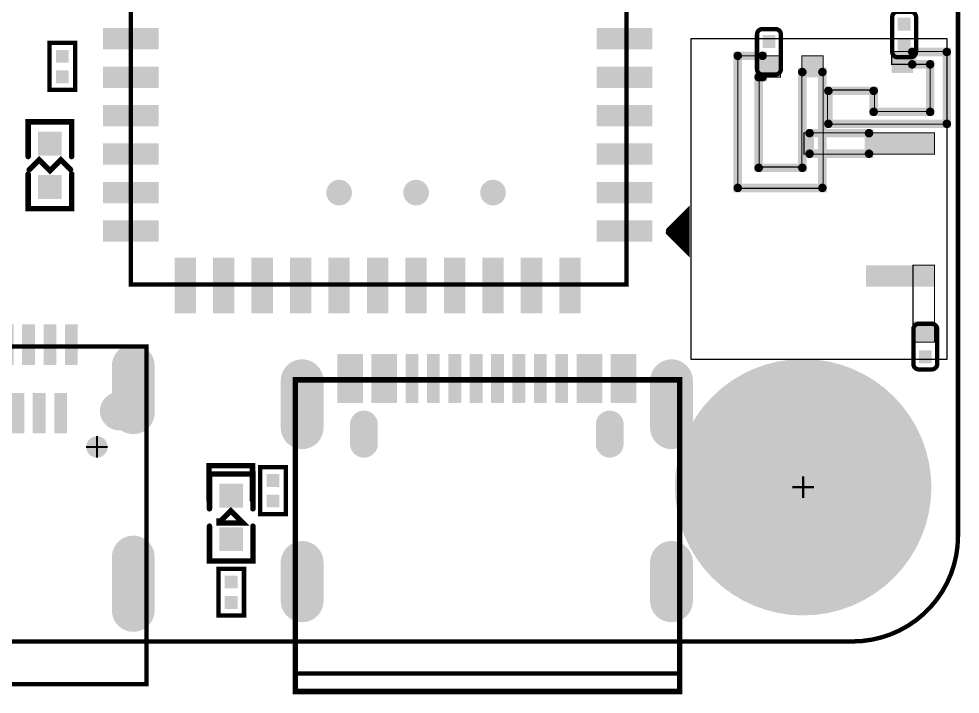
# Model space of a CAD drawing. Extents: x -0.1 to 65.1, y -1.2 to 30.1.
# Drawn here: x 43.03 to 65.05, y -1.23 to 14.57 of the extents above; entities that cross this region are included whole.
import ezdxf

# ---------------------------------------------------------------- set-up
doc = ezdxf.new("R2010")
doc.units = 0
doc.header["$MEASUREMENT"] = 0
doc.linetypes.add('KEEPOUT_00001000$0', pattern=[2, 1, 1])
doc.linetypes.add('TRMIDX_5', pattern=[2, 1, 1])
doc.layers.get('0').update_dxf_attribs({"linetype": 'CONTINUOUS'})
for name, color, linetype in [('BOARD_OUTLINE_00', 183, 'CONTINUOUS'), ('DRIL_NPLTE_THRU_01', 3, 'CONTINUOUS'), ('DRIL_NPLTE_THRU_02', 171, 'CONTINUOUS'), ('DRIL_NPLTE_THRU_03', 34, 'CONTINUOUS'), ('DRIL_NPLTE_THRU_04', 222, 'CONTINUOUS'), ('DRIL_NPLTE_THRU_05', 171, 'CONTINUOUS'), ('DRIL_NPLTE_THRU_06', 186, 'CONTINUOUS'), ('DRIL_NPLTE_THRU_07', 171, 'CONTINUOUS'), ('DRIL_NPLTE_THRU_08', 2, 'CONTINUOUS'), ('DRIL_PLTE_THRU_01', 3, 'CONTINUOUS'), ('DRIL_PLTE_THRU_02', 171, 'CONTINUOUS'), ('DRIL_PLTE_THRU_03', 34, 'CONTINUOUS'), ('DRIL_PLTE_THRU_04', 222, 'CONTINUOUS'), ('DRIL_PLTE_THRU_05', 171, 'CONTINUOUS'), ('DRIL_PLTE_THRU_06', 186, 'CONTINUOUS'), ('DRIL_PLTE_THRU_07', 171, 'CONTINUOUS'), ('DRIL_PLTE_THRU_08', 2, 'CONTINUOUS'), ('DRIL_SYMBOL', 183, 'CONTINUOUS'), ('KEEPOUT_00', 1, 'CONTINUOUS'), ('PADS_BOT', 56, 'CONTINUOUS'), ('PADS_INNER', 96, 'CONTINUOUS'), ('PADS_TOP', 96, 'CONTINUOUS'), ('PART_TOP_2DLINE_00', 254, 'CONTINUOUS'), ('PART_TOP_2DLINE_01', 254, 'CONTINUOUS'), ('PART_TOP_2DLINE_126', 1, 'CONTINUOUS'), ('PART_TOP_COPPER_01', 254, 'CONTINUOUS')]:
    doc.layers.add(name, color=color, linetype=linetype)

# ---------------------------------------------------------------- blocks, each defined once
blk = doc.blocks.new('BOARD_1')
at = {"layer": 'BOARD_OUTLINE_00', "const_width": 0.102}
blk.add_lwpolyline([(0, 0), (0, 24.854, -0.414214), (2.457, 27.311), (62.522, 27.311, -0.414214), (65.002, 24.832), (65.002, -0.229, -0.414214), (62.536, -2.694), (2.527, -2.694, -0.414214), (-0.013, -0.153), (-0.013, 0)], format="xyb", close=True, dxfattribs=at)
blk = doc.blocks.new('SMOOTH_0$10008')
at = {"const_width": 0.05004}
blk.add_lwpolyline([(-0.02502, 0, 1), (0.02502, 0, 1)], format="xyb", close=True, dxfattribs=at)
blk = doc.blocks.new('PART_BODY_TOP_112')
at = {"layer": 'PART_TOP_2DLINE_00', "const_width": 0.1}
blk.add_lwpolyline([(-0.24, 5.55), (8.87, 5.55), (8.87, -2.35), (-0.24, -2.35)], close=True, dxfattribs=at)
at = {"layer": 'PART_TOP_2DLINE_00'}
for p in [(-0.24, 5.55), (8.87, 5.55), (-0.24, -2.35), (8.87, -2.35)]:
    blk.add_blockref('SMOOTH_0$10008', p, dxfattribs=at)
blk = doc.blocks.new('DRIL_SLOT_0002300074000000')
at = {"const_width": 0.3}
blk.add_lwpolyline([(0.15, -0.65), (0.15, 0.65, 1), (-0.15, 0.65), (-0.15, -0.65, 1)], format="xyb", close=True, dxfattribs=at)
blk = doc.blocks.new('PAD_6')
at = {"const_width": 0.425}
blk.add_lwpolyline([(-0.675, -0.2125), (0.675, -0.2125, 1), (0.675, 0.2125), (-0.675, 0.2125, 1)], format="xyb", close=True, dxfattribs=at)
blk = doc.blocks.new('PAD_7')
at = {"const_width": 0.5}
blk.add_lwpolyline([(-0.6, -0.25), (0.6, -0.25, 1), (0.6, 0.25), (-0.6, 0.25, 1)], format="xyb", close=True, dxfattribs=at)
blk = doc.blocks.new('STK_TOP_60')
at = {"layer": 'DRIL_PLTE_THRU_01'}
blk.add_blockref('DRIL_SLOT_0002300074000000', (0, 0), dxfattribs=at)
at = {"layer": 'DRIL_PLTE_THRU_02'}
blk.add_blockref('DRIL_SLOT_0002300074000000', (0, 0), dxfattribs=at)
at = {"layer": 'DRIL_PLTE_THRU_03'}
blk.add_blockref('DRIL_SLOT_0002300074000000', (0, 0), dxfattribs=at)
at = {"layer": 'DRIL_PLTE_THRU_04'}
blk.add_blockref('DRIL_SLOT_0002300074000000', (0, 0), dxfattribs=at)
at = {"layer": 'DRIL_PLTE_THRU_05'}
blk.add_blockref('DRIL_SLOT_0002300074000000', (0, 0), dxfattribs=at)
at = {"layer": 'DRIL_PLTE_THRU_06'}
blk.add_blockref('DRIL_SLOT_0002300074000000', (0, 0), dxfattribs=at)
at = {"layer": 'DRIL_PLTE_THRU_07'}
blk.add_blockref('DRIL_SLOT_0002300074000000', (0, 0), dxfattribs=at)
at = {"layer": 'DRIL_PLTE_THRU_08'}
blk.add_blockref('DRIL_SLOT_0002300074000000', (0, 0), dxfattribs=at)
at = {"layer": 'PADS_BOT', "rotation": 90}
blk.add_blockref('PAD_7', (0, 0), dxfattribs=at)
at = {"layer": 'PADS_INNER', "rotation": 90}
blk.add_blockref('PAD_6', (0, 0), dxfattribs=at)
at = {"layer": 'PADS_TOP', "rotation": 90}
blk.add_blockref('PAD_6', (0, 0), dxfattribs=at)
blk = doc.blocks.new('PAD_8')
at = {"const_width": 0.5}
blk.add_lwpolyline([(-0.625, -0.25), (0.625, -0.25, 1), (0.625, 0.25), (-0.625, 0.25, 1)], format="xyb", close=True, dxfattribs=at)
blk = doc.blocks.new('STK_TOP_61')
at = {"layer": 'DRIL_PLTE_THRU_01'}
blk.add_blockref('DRIL_SLOT_0002300074000000', (0, 0), dxfattribs=at)
at = {"layer": 'DRIL_PLTE_THRU_02'}
blk.add_blockref('DRIL_SLOT_0002300074000000', (0, 0), dxfattribs=at)
at = {"layer": 'DRIL_PLTE_THRU_03'}
blk.add_blockref('DRIL_SLOT_0002300074000000', (0, 0), dxfattribs=at)
at = {"layer": 'DRIL_PLTE_THRU_04'}
blk.add_blockref('DRIL_SLOT_0002300074000000', (0, 0), dxfattribs=at)
at = {"layer": 'DRIL_PLTE_THRU_05'}
blk.add_blockref('DRIL_SLOT_0002300074000000', (0, 0), dxfattribs=at)
at = {"layer": 'DRIL_PLTE_THRU_06'}
blk.add_blockref('DRIL_SLOT_0002300074000000', (0, 0), dxfattribs=at)
at = {"layer": 'DRIL_PLTE_THRU_07'}
blk.add_blockref('DRIL_SLOT_0002300074000000', (0, 0), dxfattribs=at)
at = {"layer": 'DRIL_PLTE_THRU_08'}
blk.add_blockref('DRIL_SLOT_0002300074000000', (0, 0), dxfattribs=at)
at = {"layer": 'PADS_BOT', "rotation": 90}
blk.add_blockref('PAD_8', (0, 0), dxfattribs=at)
at = {"layer": 'PADS_INNER', "rotation": 90}
blk.add_blockref('PAD_6', (0, 0), dxfattribs=at)
at = {"layer": 'PADS_TOP', "rotation": 90}
blk.add_blockref('PAD_6', (0, 0), dxfattribs=at)
blk = doc.blocks.new('DRIL_SLOT_0002300059000000')
at = {"const_width": 0.3}
blk.add_lwpolyline([(0.15, -0.45), (0.15, 0.45, 1), (-0.15, 0.45), (-0.15, -0.45, 1)], format="xyb", close=True, dxfattribs=at)
blk = doc.blocks.new('PAD_9')
at = {"const_width": 0.425}
blk.add_lwpolyline([(-0.475, -0.2125), (0.475, -0.2125, 1), (0.475, 0.2125), (-0.475, 0.2125, 1)], format="xyb", close=True, dxfattribs=at)
blk = doc.blocks.new('PAD_10')
at = {"const_width": 0.5}
blk.add_lwpolyline([(-0.55, -0.25), (0.55, -0.25, 1), (0.55, 0.25), (-0.55, 0.25, 1)], format="xyb", close=True, dxfattribs=at)
blk = doc.blocks.new('PAD_11')
at = {"const_width": 0.425}
blk.add_lwpolyline([(-0.525, -0.2125), (0.525, -0.2125, 1), (0.525, 0.2125), (-0.525, 0.2125, 1)], format="xyb", close=True, dxfattribs=at)
blk = doc.blocks.new('STK_TOP_62')
at = {"layer": 'DRIL_PLTE_THRU_01'}
blk.add_blockref('DRIL_SLOT_0002300059000000', (0, 0), dxfattribs=at)
at = {"layer": 'DRIL_PLTE_THRU_02'}
blk.add_blockref('DRIL_SLOT_0002300059000000', (0, 0), dxfattribs=at)
at = {"layer": 'DRIL_PLTE_THRU_03'}
blk.add_blockref('DRIL_SLOT_0002300059000000', (0, 0), dxfattribs=at)
at = {"layer": 'DRIL_PLTE_THRU_04'}
blk.add_blockref('DRIL_SLOT_0002300059000000', (0, 0), dxfattribs=at)
at = {"layer": 'DRIL_PLTE_THRU_05'}
blk.add_blockref('DRIL_SLOT_0002300059000000', (0, 0), dxfattribs=at)
at = {"layer": 'DRIL_PLTE_THRU_06'}
blk.add_blockref('DRIL_SLOT_0002300059000000', (0, 0), dxfattribs=at)
at = {"layer": 'DRIL_PLTE_THRU_07'}
blk.add_blockref('DRIL_SLOT_0002300059000000', (0, 0), dxfattribs=at)
at = {"layer": 'DRIL_PLTE_THRU_08'}
blk.add_blockref('DRIL_SLOT_0002300059000000', (0, 0), dxfattribs=at)
at = {"layer": 'PADS_BOT', "rotation": 90}
blk.add_blockref('PAD_10', (0, 0), dxfattribs=at)
at = {"layer": 'PADS_INNER', "rotation": 90}
blk.add_blockref('PAD_9', (0, 0), dxfattribs=at)
at = {"layer": 'PADS_TOP', "rotation": 90}
blk.add_blockref('PAD_11', (0, 0), dxfattribs=at)
blk = doc.blocks.new('DRIL_SYMBOL_0$5')
at = {"layer": 'DRIL_SYMBOL', "const_width": 0.0508}
for points in [[(0, -0.254), (0, 0.254)], [(-0.254, 0), (0.254, 0)]]:
    blk.add_lwpolyline(points, dxfattribs=at)
blk = doc.blocks.new('DRIL_HOLE_0$5')
at = {"const_width": 0.25}
blk.add_lwpolyline([(-0.125, 0, 1), (0.125, 0, 1)], format="xyb", close=True, dxfattribs=at)
blk.add_blockref('DRIL_SYMBOL_0$5', (0, 0))
blk = doc.blocks.new('PAD_12')
at = {"const_width": 0.25}
blk.add_lwpolyline([(0, -0.125, 1), (0, 0.125, 1)], format="xyb", close=True, dxfattribs=at)
blk = doc.blocks.new('STK_TOP_63')
at = {"layer": 'DRIL_PLTE_THRU_01'}
blk.add_blockref('DRIL_HOLE_0$5', (0, 0), dxfattribs=at)
at = {"layer": 'DRIL_PLTE_THRU_02'}
blk.add_blockref('DRIL_HOLE_0$5', (0, 0), dxfattribs=at)
at = {"layer": 'DRIL_PLTE_THRU_03'}
blk.add_blockref('DRIL_HOLE_0$5', (0, 0), dxfattribs=at)
at = {"layer": 'DRIL_PLTE_THRU_04'}
blk.add_blockref('DRIL_HOLE_0$5', (0, 0), dxfattribs=at)
at = {"layer": 'DRIL_PLTE_THRU_05'}
blk.add_blockref('DRIL_HOLE_0$5', (0, 0), dxfattribs=at)
at = {"layer": 'DRIL_PLTE_THRU_06'}
blk.add_blockref('DRIL_HOLE_0$5', (0, 0), dxfattribs=at)
at = {"layer": 'DRIL_PLTE_THRU_07'}
blk.add_blockref('DRIL_HOLE_0$5', (0, 0), dxfattribs=at)
at = {"layer": 'DRIL_PLTE_THRU_08'}
blk.add_blockref('DRIL_HOLE_0$5', (0, 0), dxfattribs=at)
at = {"layer": 'PADS_BOT'}
blk.add_blockref('PAD_12', (0, 0), dxfattribs=at)
at = {"layer": 'PADS_INNER'}
blk.add_blockref('PAD_12', (0, 0), dxfattribs=at)
at = {"layer": 'PADS_TOP'}
blk.add_blockref('PAD_12', (0, 0), dxfattribs=at)
blk = doc.blocks.new('DRIL_HOLE_0')
blk.add_lwpolyline([(0, 0, 1), (0, 0, 1)], format="xyb", close=True)
blk = doc.blocks.new('PAD_0')
blk.add_lwpolyline([(0, 0, 1), (0, 0, 1)], format="xyb", close=True)
blk = doc.blocks.new('PAD_13')
at = {"const_width": 0.3}
blk.add_lwpolyline([(-0.475, 0), (0.475, 0)], dxfattribs=at)
blk = doc.blocks.new('STK_TOP_59')
at = {"layer": 'DRIL_PLTE_THRU_01'}
blk.add_blockref('DRIL_HOLE_0', (0, 0), dxfattribs=at)
at = {"layer": 'DRIL_PLTE_THRU_02'}
blk.add_blockref('DRIL_HOLE_0', (0, 0), dxfattribs=at)
at = {"layer": 'DRIL_PLTE_THRU_03'}
blk.add_blockref('DRIL_HOLE_0', (0, 0), dxfattribs=at)
at = {"layer": 'DRIL_PLTE_THRU_04'}
blk.add_blockref('DRIL_HOLE_0', (0, 0), dxfattribs=at)
at = {"layer": 'DRIL_PLTE_THRU_05'}
blk.add_blockref('DRIL_HOLE_0', (0, 0), dxfattribs=at)
at = {"layer": 'DRIL_PLTE_THRU_06'}
blk.add_blockref('DRIL_HOLE_0', (0, 0), dxfattribs=at)
at = {"layer": 'DRIL_PLTE_THRU_07'}
blk.add_blockref('DRIL_HOLE_0', (0, 0), dxfattribs=at)
at = {"layer": 'DRIL_PLTE_THRU_08'}
blk.add_blockref('DRIL_HOLE_0', (0, 0), dxfattribs=at)
at = {"layer": 'PADS_BOT'}
blk.add_blockref('PAD_0', (0, 0), dxfattribs=at)
at = {"layer": 'PADS_INNER'}
blk.add_blockref('PAD_0', (0, 0), dxfattribs=at)
at = {"layer": 'PADS_TOP', "rotation": 90}
blk.add_blockref('PAD_13', (0, 0), dxfattribs=at)
blk = doc.blocks.new('DRIL_SLOT_0002300039000000')
at = {"const_width": 0.3}
blk.add_lwpolyline([(-0.2, -0.15), (0.2, -0.15, 1), (0.2, 0.15), (-0.2, 0.15, 1)], format="xyb", close=True, dxfattribs=at)
blk = doc.blocks.new('PAD_14')
at = {"const_width": 0.425}
blk.add_lwpolyline([(-0.175, -0.2125), (0.175, -0.2125, 1), (0.175, 0.2125), (-0.175, 0.2125, 1)], format="xyb", close=True, dxfattribs=at)
blk = doc.blocks.new('PAD_15')
at = {"const_width": 0.45}
blk.add_lwpolyline([(-0.15, -0.225), (0.15, -0.225, 1), (0.15, 0.225), (-0.15, 0.225, 1)], format="xyb", close=True, dxfattribs=at)
blk = doc.blocks.new('STK_TOP_64')
at = {"layer": 'DRIL_PLTE_THRU_01'}
blk.add_blockref('DRIL_SLOT_0002300039000000', (0, 0), dxfattribs=at)
at = {"layer": 'DRIL_PLTE_THRU_02'}
blk.add_blockref('DRIL_SLOT_0002300039000000', (0, 0), dxfattribs=at)
at = {"layer": 'DRIL_PLTE_THRU_03'}
blk.add_blockref('DRIL_SLOT_0002300039000000', (0, 0), dxfattribs=at)
at = {"layer": 'DRIL_PLTE_THRU_04'}
blk.add_blockref('DRIL_SLOT_0002300039000000', (0, 0), dxfattribs=at)
at = {"layer": 'DRIL_PLTE_THRU_05'}
blk.add_blockref('DRIL_SLOT_0002300039000000', (0, 0), dxfattribs=at)
at = {"layer": 'DRIL_PLTE_THRU_06'}
blk.add_blockref('DRIL_SLOT_0002300039000000', (0, 0), dxfattribs=at)
at = {"layer": 'DRIL_PLTE_THRU_07'}
blk.add_blockref('DRIL_SLOT_0002300039000000', (0, 0), dxfattribs=at)
at = {"layer": 'DRIL_PLTE_THRU_08'}
blk.add_blockref('DRIL_SLOT_0002300039000000', (0, 0), dxfattribs=at)
at = {"layer": 'PADS_BOT'}
blk.add_blockref('PAD_15', (0, 0), dxfattribs=at)
at = {"layer": 'PADS_INNER'}
blk.add_blockref('PAD_14', (0, 0), dxfattribs=at)
at = {"layer": 'PADS_TOP'}
blk.add_blockref('PAD_14', (0, 0), dxfattribs=at)
blk = doc.blocks.new('SYM_TOP_58')
for name, p in [('STK_TOP_59', (1.61, 5.59)), ('STK_TOP_59', (2.11, 5.59)), ('STK_TOP_59', (2.61, 5.59)), ('STK_TOP_59', (3.11, 5.59)), ('STK_TOP_59', (3.61, 5.59)), ('STK_TOP_59', (4.11, 5.59)), ('STK_TOP_59', (4.61, 5.59)), ('STK_TOP_59', (5.11, 5.59)), ('STK_TOP_59', (5.61, 5.59)), ('STK_TOP_59', (6.11, 5.59)), ('STK_TOP_59', (6.61, 5.59)), ('STK_TOP_59', (7.11, 5.59)), ('STK_TOP_62', (0, 4.55)), ('PART_BODY_TOP_112', (0, 0)), ('STK_TOP_62', (8.56, 4.55)), ('STK_TOP_64', (0.21, 4.04)), ('STK_TOP_59', (1.36, 3.99)), ('STK_TOP_59', (1.86, 3.99)), ('STK_TOP_59', (2.36, 3.99)), ('STK_TOP_59', (2.86, 3.99)), ('STK_TOP_59', (3.36, 3.99)), ('STK_TOP_59', (3.86, 3.99)), ('STK_TOP_59', (4.36, 3.99)), ('STK_TOP_59', (4.86, 3.99)), ('STK_TOP_59', (5.36, 3.99)), ('STK_TOP_59', (5.86, 3.99)), ('STK_TOP_59', (6.36, 3.99)), ('STK_TOP_59', (6.86, 3.99)), ('STK_TOP_64', (8.38, 4.04)), ('STK_TOP_63', (0.85, 3.2)), ('STK_TOP_63', (7.71, 3.2)), ('STK_TOP_61', (8.56, 0)), ('STK_TOP_60', (0, 0))]:
    blk.add_blockref(name, p)
blk = doc.blocks.new('PART_TOP_16')
blk.add_blockref('SYM_TOP_58', (0, 0))
blk = doc.blocks.new('SMOOTH_0$1016')
at = {"const_width": 0.0508}
blk.add_lwpolyline([(-0.0254, 0, 1), (0.0254, 0, 1)], format="xyb", close=True, dxfattribs=at)
blk = doc.blocks.new('PART_BODY_TOP_72')
at = {"layer": 'PART_TOP_2DLINE_01', "const_width": 0.1016}
blk.add_lwpolyline([(-0.5461, -0.29972), (0.55118, -0.29972), (0.55118, 0.29972), (-0.5461, 0.29972)], close=True, dxfattribs=at)
at = {"layer": 'PART_TOP_2DLINE_01'}
for p in [(-0.5461, 0.29972), (0.55118, 0.29972), (-0.5461, -0.29972), (0.55118, -0.29972)]:
    blk.add_blockref('SMOOTH_0$1016', p, dxfattribs=at)
blk = doc.blocks.new('PAD_1')
at = {"const_width": 0.29972}
blk.add_lwpolyline([(-0.14986, 0), (0.14986, 0)], dxfattribs=at)
blk = doc.blocks.new('STK_TOP_11')
at = {"layer": 'DRIL_NPLTE_THRU_01'}
blk.add_blockref('DRIL_HOLE_0', (0, 0), dxfattribs=at)
at = {"layer": 'DRIL_NPLTE_THRU_02'}
blk.add_blockref('DRIL_HOLE_0', (0, 0), dxfattribs=at)
at = {"layer": 'DRIL_NPLTE_THRU_03'}
blk.add_blockref('DRIL_HOLE_0', (0, 0), dxfattribs=at)
at = {"layer": 'DRIL_NPLTE_THRU_04'}
blk.add_blockref('DRIL_HOLE_0', (0, 0), dxfattribs=at)
at = {"layer": 'DRIL_NPLTE_THRU_05'}
blk.add_blockref('DRIL_HOLE_0', (0, 0), dxfattribs=at)
at = {"layer": 'DRIL_NPLTE_THRU_06'}
blk.add_blockref('DRIL_HOLE_0', (0, 0), dxfattribs=at)
at = {"layer": 'DRIL_NPLTE_THRU_07'}
blk.add_blockref('DRIL_HOLE_0', (0, 0), dxfattribs=at)
at = {"layer": 'DRIL_NPLTE_THRU_08'}
blk.add_blockref('DRIL_HOLE_0', (0, 0), dxfattribs=at)
at = {"layer": 'PADS_BOT'}
blk.add_blockref('PAD_0', (0, 0), dxfattribs=at)
at = {"layer": 'PADS_INNER'}
blk.add_blockref('PAD_0', (0, 0), dxfattribs=at)
at = {"layer": 'PADS_TOP'}
blk.add_blockref('PAD_1', (0, 0), dxfattribs=at)
blk = doc.blocks.new('SYM_TOP_18')
for name, p in [('PART_BODY_TOP_72', (0, 0)), ('STK_TOP_11', (-0.24003, 0)), ('STK_TOP_11', (0.24003, 0))]:
    blk.add_blockref(name, p)
blk = doc.blocks.new('PART_TOP_18')
blk.add_blockref('SYM_TOP_18', (0, 0))
blk = doc.blocks.new('SMOOTH_0$127')
at = {"const_width": 0.0635}
blk.add_lwpolyline([(-0.03175, 0, 1), (0.03175, 0, 1)], format="xyb", close=True, dxfattribs=at)
blk = doc.blocks.new('PART_BODY_TOP_100')
at = {"layer": 'PART_TOP_2DLINE_00', "const_width": 0.127}
for points in [[(-0.2032, 0.508), (-1.016, 0.508), (-1.016, -0.508), (-0.2032, -0.508)], [(0.1016, 0.4826), (-0.127, 0.254), (0.127, 0), (-0.127, -0.254), (0.1016, -0.4826)], [(0.2032, 0.508), (1.016, 0.508), (1.016, -0.508), (0.2032, -0.508)]]:
    blk.add_lwpolyline(points, dxfattribs=at)
at = {"layer": 'PART_TOP_2DLINE_00'}
for p in [(-1.016, 0.508), (-0.2032, 0.508), (0.1016, 0.4826), (0.2032, 0.508), (1.016, 0.508), (-0.127, 0.254), (0.127, 0), (-0.127, -0.254), (0.1016, -0.4826), (-1.016, -0.508), (-0.2032, -0.508), (0.2032, -0.508), (1.016, -0.508)]:
    blk.add_blockref('SMOOTH_0$127', p, dxfattribs=at)
blk = doc.blocks.new('PAD_5')
at = {"const_width": 0.5588}
blk.add_lwpolyline([(-0.2794, 0), (0.2794, 0)], dxfattribs=at)
blk = doc.blocks.new('STK_TOP_12')
at = {"layer": 'DRIL_PLTE_THRU_01'}
blk.add_blockref('DRIL_HOLE_0', (0, 0), dxfattribs=at)
at = {"layer": 'DRIL_PLTE_THRU_02'}
blk.add_blockref('DRIL_HOLE_0', (0, 0), dxfattribs=at)
at = {"layer": 'DRIL_PLTE_THRU_03'}
blk.add_blockref('DRIL_HOLE_0', (0, 0), dxfattribs=at)
at = {"layer": 'DRIL_PLTE_THRU_04'}
blk.add_blockref('DRIL_HOLE_0', (0, 0), dxfattribs=at)
at = {"layer": 'DRIL_PLTE_THRU_05'}
blk.add_blockref('DRIL_HOLE_0', (0, 0), dxfattribs=at)
at = {"layer": 'DRIL_PLTE_THRU_06'}
blk.add_blockref('DRIL_HOLE_0', (0, 0), dxfattribs=at)
at = {"layer": 'DRIL_PLTE_THRU_07'}
blk.add_blockref('DRIL_HOLE_0', (0, 0), dxfattribs=at)
at = {"layer": 'DRIL_PLTE_THRU_08'}
blk.add_blockref('DRIL_HOLE_0', (0, 0), dxfattribs=at)
at = {"layer": 'PADS_BOT'}
blk.add_blockref('PAD_0', (0, 0), dxfattribs=at)
at = {"layer": 'PADS_INNER'}
blk.add_blockref('PAD_0', (0, 0), dxfattribs=at)
at = {"layer": 'PADS_TOP'}
blk.add_blockref('PAD_5', (0, 0), dxfattribs=at)
blk = doc.blocks.new('SYM_TOP_46')
for name, p in [('PART_BODY_TOP_100', (0, 0)), ('STK_TOP_12', (-0.508, 0)), ('STK_TOP_12', (0.508, 0))]:
    blk.add_blockref(name, p)
blk = doc.blocks.new('PART_TOP_174')
blk.add_blockref('SYM_TOP_46', (0, 0))
blk = doc.blocks.new('SMOOTH_0$1')
at = {"const_width": 0.05}
blk.add_lwpolyline([(-0.025, 0, 1), (0.025, 0, 1)], format="xyb", close=True, dxfattribs=at)
blk = doc.blocks.new('PART_BODY_TOP_105')
at = {"layer": 'PART_TOP_2DLINE_01', "const_width": 0.127}
for points in [[(12.584, 0.014), (13.014, 0.444), (13.014, -0.471), (12.577, -0.034)], [(12.839, 0.19), (12.839, -0.256)], [(12.924, 0.254), (12.924, -0.3)], [(12.619, -0.01), (12.786, -0.01)], [(12.754, 0.111), (12.754, -0.095)]]:
    blk.add_lwpolyline(points, dxfattribs=at)
at = {"layer": 'PART_TOP_2DLINE_126', "const_width": 0.1}
blk.add_lwpolyline([(0, 10.3), (11.6, 10.3), (11.6, -1.25), (0, -1.25)], close=True, dxfattribs=at)
at = {"layer": 'PART_TOP_2DLINE_01'}
for p in [(13.014, 0.444), (12.839, 0.19), (12.924, 0.254), (12.577, -0.034), (12.584, 0.014), (12.619, -0.01), (12.754, 0.111), (12.786, -0.01), (12.754, -0.095), (12.839, -0.256), (12.924, -0.3), (13.014, -0.471)]:
    blk.add_blockref('SMOOTH_0$127', p, dxfattribs=at)
at = {"layer": 'PART_TOP_2DLINE_126'}
for p in [(0, 10.3), (11.6, 10.3), (0, -1.25), (11.6, -1.25)]:
    blk.add_blockref('SMOOTH_0$1', p, dxfattribs=at)
blk = doc.blocks.new('PAD_34')
at = {"const_width": 0.5}
blk.add_lwpolyline([(-0.65, 0), (0.65, 0)], dxfattribs=at)
blk = doc.blocks.new('STK_TOP_46')
at = {"layer": 'DRIL_NPLTE_THRU_01'}
blk.add_blockref('DRIL_HOLE_0', (0, 0), dxfattribs=at)
at = {"layer": 'DRIL_NPLTE_THRU_02'}
blk.add_blockref('DRIL_HOLE_0', (0, 0), dxfattribs=at)
at = {"layer": 'DRIL_NPLTE_THRU_03'}
blk.add_blockref('DRIL_HOLE_0', (0, 0), dxfattribs=at)
at = {"layer": 'DRIL_NPLTE_THRU_04'}
blk.add_blockref('DRIL_HOLE_0', (0, 0), dxfattribs=at)
at = {"layer": 'DRIL_NPLTE_THRU_05'}
blk.add_blockref('DRIL_HOLE_0', (0, 0), dxfattribs=at)
at = {"layer": 'DRIL_NPLTE_THRU_06'}
blk.add_blockref('DRIL_HOLE_0', (0, 0), dxfattribs=at)
at = {"layer": 'DRIL_NPLTE_THRU_07'}
blk.add_blockref('DRIL_HOLE_0', (0, 0), dxfattribs=at)
at = {"layer": 'DRIL_NPLTE_THRU_08'}
blk.add_blockref('DRIL_HOLE_0', (0, 0), dxfattribs=at)
at = {"layer": 'PADS_BOT'}
blk.add_blockref('PAD_0', (0, 0), dxfattribs=at)
at = {"layer": 'PADS_INNER'}
blk.add_blockref('PAD_0', (0, 0), dxfattribs=at)
at = {"layer": 'PADS_TOP'}
blk.add_blockref('PAD_34', (0, 0), dxfattribs=at)
blk = doc.blocks.new('STK_TOP_47')
at = {"layer": 'DRIL_NPLTE_THRU_01'}
blk.add_blockref('DRIL_HOLE_0', (0, 0), dxfattribs=at)
at = {"layer": 'DRIL_NPLTE_THRU_02'}
blk.add_blockref('DRIL_HOLE_0', (0, 0), dxfattribs=at)
at = {"layer": 'DRIL_NPLTE_THRU_03'}
blk.add_blockref('DRIL_HOLE_0', (0, 0), dxfattribs=at)
at = {"layer": 'DRIL_NPLTE_THRU_04'}
blk.add_blockref('DRIL_HOLE_0', (0, 0), dxfattribs=at)
at = {"layer": 'DRIL_NPLTE_THRU_05'}
blk.add_blockref('DRIL_HOLE_0', (0, 0), dxfattribs=at)
at = {"layer": 'DRIL_NPLTE_THRU_06'}
blk.add_blockref('DRIL_HOLE_0', (0, 0), dxfattribs=at)
at = {"layer": 'DRIL_NPLTE_THRU_07'}
blk.add_blockref('DRIL_HOLE_0', (0, 0), dxfattribs=at)
at = {"layer": 'DRIL_NPLTE_THRU_08'}
blk.add_blockref('DRIL_HOLE_0', (0, 0), dxfattribs=at)
at = {"layer": 'PADS_BOT'}
blk.add_blockref('PAD_0', (0, 0), dxfattribs=at)
at = {"layer": 'PADS_INNER'}
blk.add_blockref('PAD_0', (0, 0), dxfattribs=at)
at = {"layer": 'PADS_TOP', "rotation": 90}
blk.add_blockref('PAD_34', (0, 0), dxfattribs=at)
blk = doc.blocks.new('PAD_35')
at = {"const_width": 0.3}
blk.add_lwpolyline([(0, -0.15, 1), (0, 0.15, 1)], format="xyb", close=True, dxfattribs=at)
blk = doc.blocks.new('STK_TOP_48')
at = {"layer": 'DRIL_NPLTE_THRU_01'}
blk.add_blockref('DRIL_HOLE_0', (0, 0), dxfattribs=at)
at = {"layer": 'DRIL_NPLTE_THRU_02'}
blk.add_blockref('DRIL_HOLE_0', (0, 0), dxfattribs=at)
at = {"layer": 'DRIL_NPLTE_THRU_03'}
blk.add_blockref('DRIL_HOLE_0', (0, 0), dxfattribs=at)
at = {"layer": 'DRIL_NPLTE_THRU_04'}
blk.add_blockref('DRIL_HOLE_0', (0, 0), dxfattribs=at)
at = {"layer": 'DRIL_NPLTE_THRU_05'}
blk.add_blockref('DRIL_HOLE_0', (0, 0), dxfattribs=at)
at = {"layer": 'DRIL_NPLTE_THRU_06'}
blk.add_blockref('DRIL_HOLE_0', (0, 0), dxfattribs=at)
at = {"layer": 'DRIL_NPLTE_THRU_07'}
blk.add_blockref('DRIL_HOLE_0', (0, 0), dxfattribs=at)
at = {"layer": 'DRIL_NPLTE_THRU_08'}
blk.add_blockref('DRIL_HOLE_0', (0, 0), dxfattribs=at)
at = {"layer": 'PADS_BOT'}
blk.add_blockref('PAD_0', (0, 0), dxfattribs=at)
at = {"layer": 'PADS_INNER'}
blk.add_blockref('PAD_0', (0, 0), dxfattribs=at)
at = {"layer": 'PADS_TOP'}
blk.add_blockref('PAD_35', (0, 0), dxfattribs=at)
blk = doc.blocks.new('SYM_TOP_51')
for name, p in [('STK_TOP_47', (1.27483, 10.27506)), ('STK_TOP_47', (2.175, 10.27506)), ('STK_TOP_47', (3.07492, 10.27506)), ('STK_TOP_47', (3.97485, 10.27506)), ('STK_TOP_47', (4.87502, 10.27506)), ('STK_TOP_47', (5.77495, 10.27506)), ('STK_TOP_47', (6.67487, 10.27506)), ('STK_TOP_47', (7.57504, 10.27506)), ('STK_TOP_47', (8.47496, 10.27506)), ('STK_TOP_47', (9.37489, 10.27506)), ('STK_TOP_47', (10.27506, 10.27506)), ('PART_BODY_TOP_105', (0, 0)), ('STK_TOP_46', (0, 9)), ('STK_TOP_46', (11.54989, 9)), ('STK_TOP_46', (0, 8.1)), ('STK_TOP_46', (11.54989, 8.1)), ('STK_TOP_46', (0, 7.2)), ('STK_TOP_46', (11.54989, 7.2)), ('STK_TOP_46', (0, 6.3)), ('STK_TOP_46', (11.54989, 6.3)), ('STK_TOP_46', (0, 5.4)), ('STK_TOP_46', (11.54989, 5.4)), ('STK_TOP_46', (0, 4.5)), ('STK_TOP_46', (11.54989, 4.5)), ('STK_TOP_46', (0, 3.6)), ('STK_TOP_46', (11.54989, 3.6)), ('STK_TOP_46', (0, 2.7)), ('STK_TOP_46', (11.54989, 2.7)), ('STK_TOP_46', (0, 1.8)), ('STK_TOP_46', (11.54989, 1.8)), ('STK_TOP_46', (0, 0.9)), ('STK_TOP_48', (4.87502, 0.9)), ('STK_TOP_48', (6.67487, 0.9)), ('STK_TOP_48', (8.47496, 0.9)), ('STK_TOP_46', (11.54989, 0.9)), ('STK_TOP_46', (0, 0)), ('STK_TOP_46', (11.54989, 0)), ('STK_TOP_47', (1.27483, -1.27483)), ('STK_TOP_47', (2.175, -1.27483)), ('STK_TOP_47', (3.07492, -1.27483)), ('STK_TOP_47', (3.97485, -1.27483)), ('STK_TOP_47', (4.87502, -1.27483)), ('STK_TOP_47', (5.77495, -1.27483)), ('STK_TOP_47', (6.67487, -1.27483)), ('STK_TOP_47', (7.57504, -1.27483)), ('STK_TOP_47', (8.47496, -1.27483)), ('STK_TOP_47', (9.37489, -1.27483)), ('STK_TOP_47', (10.27506, -1.27483))]:
    blk.add_blockref(name, p)
blk = doc.blocks.new('PART_TOP_208')
blk.add_blockref('SYM_TOP_51', (0, 0))
blk = doc.blocks.new('DRIL_SYMBOL_2$8')
at = {"layer": 'DRIL_SYMBOL', "const_width": 0.0508}
for points in [[(0, -0.254), (0, 0.254)], [(-0.254, 0), (0.254, 0)]]:
    blk.add_lwpolyline(points, dxfattribs=at)
blk = doc.blocks.new('DRIL_HOLE_2$8')
at = {"const_width": 1.4}
blk.add_lwpolyline([(-0.7, 0, 1), (0.7, 0, 1)], format="xyb", close=True, dxfattribs=at)
blk.add_blockref('DRIL_SYMBOL_2$8', (0, 0))
blk = doc.blocks.new('PAD_49')
at = {"const_width": 3}
blk.add_lwpolyline([(0, -1.5, 1), (0, 1.5, 1)], format="xyb", close=True, dxfattribs=at)
blk = doc.blocks.new('STK_TOP_54')
at = {"layer": 'DRIL_PLTE_THRU_01'}
blk.add_blockref('DRIL_HOLE_2$8', (0, 0), dxfattribs=at)
at = {"layer": 'DRIL_PLTE_THRU_02'}
blk.add_blockref('DRIL_HOLE_2$8', (0, 0), dxfattribs=at)
at = {"layer": 'DRIL_PLTE_THRU_03'}
blk.add_blockref('DRIL_HOLE_2$8', (0, 0), dxfattribs=at)
at = {"layer": 'DRIL_PLTE_THRU_04'}
blk.add_blockref('DRIL_HOLE_2$8', (0, 0), dxfattribs=at)
at = {"layer": 'DRIL_PLTE_THRU_05'}
blk.add_blockref('DRIL_HOLE_2$8', (0, 0), dxfattribs=at)
at = {"layer": 'DRIL_PLTE_THRU_06'}
blk.add_blockref('DRIL_HOLE_2$8', (0, 0), dxfattribs=at)
at = {"layer": 'DRIL_PLTE_THRU_07'}
blk.add_blockref('DRIL_HOLE_2$8', (0, 0), dxfattribs=at)
at = {"layer": 'DRIL_PLTE_THRU_08'}
blk.add_blockref('DRIL_HOLE_2$8', (0, 0), dxfattribs=at)
at = {"layer": 'PADS_BOT'}
blk.add_blockref('PAD_49', (0, 0), dxfattribs=at)
at = {"layer": 'PADS_INNER'}
blk.add_blockref('PAD_49', (0, 0), dxfattribs=at)
at = {"layer": 'PADS_TOP'}
blk.add_blockref('PAD_49', (0, 0), dxfattribs=at)
blk = doc.blocks.new('SYM_TOP_55')
blk.add_blockref('STK_TOP_54', (0, 0))
blk = doc.blocks.new('PART_TOP_219')
blk.add_blockref('SYM_TOP_55', (0, 0))
blk = doc.blocks.new('PART_TOP_229')
blk.add_blockref('SYM_TOP_18', (0, 0))
blk = doc.blocks.new('SMOOTH_0$0254')
at = {"const_width": 0.0127}
blk.add_lwpolyline([(-0.00635, 0, 1), (0.00635, 0, 1)], format="xyb", close=True, dxfattribs=at)
blk = doc.blocks.new('SMOOTH_0$2')
at = {"const_width": 0.1}
blk.add_lwpolyline([(-0.05, 0, 1), (0.05, 0, 1)], format="xyb", close=True, dxfattribs=at)
blk = doc.blocks.new('PART_BODY_TOP_110')
at = {"layer": 'KEEPOUT_00', "linetype": 'KEEPOUT_00001000$0'}
blk.add_lwpolyline([(0, 0), (7.5, 0), (7.5, 6), (0, 6)], close=True, dxfattribs=at)
at = {"layer": 'PART_TOP_COPPER_01'}
for points, const_width in [([(0.31, 5.18), (0.31, 5.99), (1.99, 5.99), (1.99, 3.22), (1.22, 3.22), (1.22, 4.28), (1.71, 4.28), (1.71, 5.6), (0.6, 5.6), (0.6, 5.18)], 0.2), ([(0.3, 4.7), (0.3, 6), (2, 6), (2, 3.2), (1.2, 3.2), (1.2, 4.3), (1.7, 4.3), (1.7, 5.6), (0.6, 5.6), (0.6, 4.7)], 0.0254), ([(2.7, 5.7), (2.2, 5.7), (2.2, 2.65), (2.7, 2.65)], 0.0254), ([(2.21, 4.17), (2.21, 2.78), (2.69, 2.78), (2.69, 4.17)], 0.2), ([(0.78, 3.08), (3.49, 3.08), (3.49, 1.1), (0.4, 1.1), (0.4, 1.68), (0.9, 1.68), (0.9, 1.59), (3.02, 1.59), (3.02, 2.61), (0.78, 2.61)], 0.2), ([(0.4, 2.1), (0.4, 1.1), (3.5, 1.1), (3.5, 3.1), (0.4, 3.1), (0.4, 2.6), (3, 2.6), (3, 1.6), (0.9, 1.6), (0.9, 2.1)], 0.0254)]:
    blk.add_lwpolyline(points, close=True, dxfattribs=dict(at, const_width=const_width))
at = {"layer": 'PART_TOP_COPPER_01', "linetype": 'TRMIDX_5', "const_width": 0.0254}
blk.add_lwpolyline([(5.3, 5.7), (7.1, 5.7), (7.1, 5.2), (5.3, 5.2)], close=True, dxfattribs=at)
at = {"layer": 'PART_TOP_COPPER_01'}
for name, p in [('SMOOTH_0$2', (0.31, 5.99)), ('SMOOTH_0$0254', (0.3, 6)), ('SMOOTH_0$2', (1.99, 5.99)), ('SMOOTH_0$0254', (2, 6)), ('SMOOTH_0$2', (0.6, 5.6)), ('SMOOTH_0$0254', (0.6, 5.6)), ('SMOOTH_0$2', (1.71, 5.6)), ('SMOOTH_0$0254', (1.7, 5.6)), ('SMOOTH_0$0254', (2.2, 5.7)), ('SMOOTH_0$0254', (2.7, 5.7)), ('SMOOTH_0$0254', (5.3, 5.7)), ('SMOOTH_0$0254', (7.1, 5.7)), ('SMOOTH_0$2', (0.31, 5.18)), ('SMOOTH_0$2', (0.6, 5.18)), ('SMOOTH_0$0254', (5.3, 5.2)), ('SMOOTH_0$0254', (7.1, 5.2)), ('SMOOTH_0$0254', (0.3, 4.7)), ('SMOOTH_0$0254', (0.6, 4.7)), ('SMOOTH_0$2', (1.22, 4.28)), ('SMOOTH_0$0254', (1.2, 4.3)), ('SMOOTH_0$2', (1.71, 4.28)), ('SMOOTH_0$0254', (1.7, 4.3)), ('SMOOTH_0$2', (2.21, 4.17)), ('SMOOTH_0$2', (2.69, 4.17)), ('SMOOTH_0$2', (1.22, 3.22)), ('SMOOTH_0$2', (1.99, 3.22)), ('SMOOTH_0$0254', (0.4, 3.1)), ('SMOOTH_0$2', (0.78, 3.08)), ('SMOOTH_0$0254', (1.2, 3.2)), ('SMOOTH_0$0254', (2, 3.2)), ('SMOOTH_0$2', (3.49, 3.08)), ('SMOOTH_0$0254', (3.5, 3.1)), ('SMOOTH_0$2', (2.21, 2.78)), ('SMOOTH_0$2', (2.69, 2.78)), ('SMOOTH_0$2', (0.78, 2.61)), ('SMOOTH_0$0254', (2.2, 2.65)), ('SMOOTH_0$0254', (2.7, 2.65)), ('SMOOTH_0$2', (3.02, 2.61)), ('SMOOTH_0$0254', (0.4, 2.6)), ('SMOOTH_0$0254', (3, 2.6)), ('SMOOTH_0$0254', (0.4, 2.1)), ('SMOOTH_0$0254', (0.9, 2.1)), ('SMOOTH_0$2', (0.4, 1.68)), ('SMOOTH_0$2', (0.9, 1.68)), ('SMOOTH_0$2', (0.9, 1.59)), ('SMOOTH_0$0254', (0.9, 1.6)), ('SMOOTH_0$2', (3.02, 1.59)), ('SMOOTH_0$0254', (3, 1.6)), ('SMOOTH_0$2', (0.4, 1.1)), ('SMOOTH_0$0254', (0.4, 1.1)), ('SMOOTH_0$2', (3.49, 1.1)), ('SMOOTH_0$0254', (3.5, 1.1))]:
    blk.add_blockref(name, p, dxfattribs=at)
blk = doc.blocks.new('PAD_50')
at = {"const_width": 0.5}
blk.add_lwpolyline([(-0.25, 0), (0.25, 0)], dxfattribs=at)
blk = doc.blocks.new('STK_TOP_55')
at = {"layer": 'DRIL_PLTE_THRU_01'}
blk.add_blockref('DRIL_HOLE_0', (0, 0), dxfattribs=at)
at = {"layer": 'DRIL_PLTE_THRU_02'}
blk.add_blockref('DRIL_HOLE_0', (0, 0), dxfattribs=at)
at = {"layer": 'DRIL_PLTE_THRU_03'}
blk.add_blockref('DRIL_HOLE_0', (0, 0), dxfattribs=at)
at = {"layer": 'DRIL_PLTE_THRU_04'}
blk.add_blockref('DRIL_HOLE_0', (0, 0), dxfattribs=at)
at = {"layer": 'DRIL_PLTE_THRU_05'}
blk.add_blockref('DRIL_HOLE_0', (0, 0), dxfattribs=at)
at = {"layer": 'DRIL_PLTE_THRU_06'}
blk.add_blockref('DRIL_HOLE_0', (0, 0), dxfattribs=at)
at = {"layer": 'DRIL_PLTE_THRU_07'}
blk.add_blockref('DRIL_HOLE_0', (0, 0), dxfattribs=at)
at = {"layer": 'DRIL_PLTE_THRU_08'}
blk.add_blockref('DRIL_HOLE_0', (0, 0), dxfattribs=at)
at = {"layer": 'PADS_BOT'}
blk.add_blockref('PAD_0', (0, 0), dxfattribs=at)
at = {"layer": 'PADS_INNER'}
blk.add_blockref('PAD_0', (0, 0), dxfattribs=at)
at = {"layer": 'PADS_TOP'}
blk.add_blockref('PAD_50', (0, 0), dxfattribs=at)
blk = doc.blocks.new('PAD_51')
at = {"const_width": 0.5}
blk.add_lwpolyline([(-0.8, 0), (0.8, 0)], dxfattribs=at)
blk = doc.blocks.new('STK_TOP_56')
at = {"layer": 'DRIL_PLTE_THRU_01'}
blk.add_blockref('DRIL_HOLE_0', (0, 0), dxfattribs=at)
at = {"layer": 'DRIL_PLTE_THRU_02'}
blk.add_blockref('DRIL_HOLE_0', (0, 0), dxfattribs=at)
at = {"layer": 'DRIL_PLTE_THRU_03'}
blk.add_blockref('DRIL_HOLE_0', (0, 0), dxfattribs=at)
at = {"layer": 'DRIL_PLTE_THRU_04'}
blk.add_blockref('DRIL_HOLE_0', (0, 0), dxfattribs=at)
at = {"layer": 'DRIL_PLTE_THRU_05'}
blk.add_blockref('DRIL_HOLE_0', (0, 0), dxfattribs=at)
at = {"layer": 'DRIL_PLTE_THRU_06'}
blk.add_blockref('DRIL_HOLE_0', (0, 0), dxfattribs=at)
at = {"layer": 'DRIL_PLTE_THRU_07'}
blk.add_blockref('DRIL_HOLE_0', (0, 0), dxfattribs=at)
at = {"layer": 'DRIL_PLTE_THRU_08'}
blk.add_blockref('DRIL_HOLE_0', (0, 0), dxfattribs=at)
at = {"layer": 'PADS_BOT'}
blk.add_blockref('PAD_0', (0, 0), dxfattribs=at)
at = {"layer": 'PADS_INNER'}
blk.add_blockref('PAD_0', (0, 0), dxfattribs=at)
at = {"layer": 'PADS_TOP', "rotation": 90}
blk.add_blockref('PAD_51', (0, 0), dxfattribs=at)
blk = doc.blocks.new('SYM_TOP_56')
for name, p in [('PART_BODY_TOP_110', (0, 0)), ('STK_TOP_56', (2.45, 4.9)), ('STK_TOP_56', (5.55, 4.9)), ('STK_TOP_55', (6.85, 5.45)), ('STK_TOP_55', (0.55, 4.95)), ('STK_TOP_55', (0.65, 2.85)), ('STK_TOP_55', (0.65, 1.85))]:
    blk.add_blockref(name, p)
blk = doc.blocks.new('PART_TOP_230')
blk.add_blockref('SYM_TOP_56', (0, 0))
blk = doc.blocks.new('PART_BODY_TOP_64')
at = {"layer": 'PART_TOP_2DLINE_00', "const_width": 0.102}
blk.add_lwpolyline([(-0.533, 0.152, -0.414214), (-0.406, 0.279), (0.406, 0.279, -0.414214), (0.533, 0.152), (0.533, -0.152, -0.414214), (0.406, -0.279), (-0.406, -0.279, -0.414214), (-0.533, -0.152)], format="xyb", close=True, dxfattribs=at)
at = {"layer": 'PART_TOP_2DLINE_00'}
for p in [(-0.406, 0.279), (-0.533, 0.152)]:
    blk.add_blockref('SMOOTH_0$1016', p, dxfattribs=at)
blk = doc.blocks.new('SYM_TOP_10')
for name, p in [('PART_BODY_TOP_64', (0, 0)), ('STK_TOP_11', (-0.24003, 0)), ('STK_TOP_11', (0.24003, 0))]:
    blk.add_blockref(name, p)
blk = doc.blocks.new('PART_TOP_231')
blk.add_blockref('SYM_TOP_10', (0, 0))
blk = doc.blocks.new('PART_TOP_232')
blk.add_blockref('SYM_TOP_10', (0, 0))
blk = doc.blocks.new('PART_TOP_233')
blk.add_blockref('SYM_TOP_10', (0, 0))
blk = doc.blocks.new('SMOOTH_0$100076')
at = {"const_width": 0.05}
blk.add_lwpolyline([(-0.025, 0, 1), (0.025, 0, 1)], format="xyb", close=True, dxfattribs=at)
blk = doc.blocks.new('PART_BODY_TOP_114')
at = {"layer": 'PART_TOP_2DLINE_00'}
for points, const_width in [([(-8.8, 4.72), (0.19, 4.72), (0.19, -2.57), (-8.8, -2.57)], 0.127), ([(-8.8, 4.71), (0.19, 4.71), (0.19, -2.15), (-8.8, -2.15)], 0.1)]:
    blk.add_lwpolyline(points, close=True, dxfattribs=dict(at, const_width=const_width))
for name, p in [('SMOOTH_0$127', (-8.8, 4.72)), ('SMOOTH_0$100076', (-8.8, 4.71)), ('SMOOTH_0$127', (0.19, 4.72)), ('SMOOTH_0$100076', (0.19, 4.71)), ('SMOOTH_0$100076', (-8.8, -2.15)), ('SMOOTH_0$100076', (0.19, -2.15)), ('SMOOTH_0$127', (-8.8, -2.57)), ('SMOOTH_0$127', (0.19, -2.57))]:
    blk.add_blockref(name, p, dxfattribs=at)
blk = doc.blocks.new('PAD_52')
at = {"const_width": 0.5}
blk.add_lwpolyline([(-0.25, -0.25), (0.25, -0.25, 1), (0.25, 0.25), (-0.25, 0.25, 1)], format="xyb", close=True, dxfattribs=at)
blk = doc.blocks.new('PAD_53')
at = {"const_width": 0.5}
blk.add_lwpolyline([(-0.45, -0.25), (0.45, -0.25, 1), (0.45, 0.25), (-0.45, 0.25, 1)], format="xyb", close=True, dxfattribs=at)
blk = doc.blocks.new('PAD_54')
at = {"const_width": 0.5}
blk.add_lwpolyline([(-0.4, -0.25), (0.4, -0.25, 1), (0.4, 0.25), (-0.4, 0.25, 1)], format="xyb", close=True, dxfattribs=at)
blk = doc.blocks.new('STK_TOP_69')
at = {"layer": 'DRIL_PLTE_THRU_01'}
blk.add_blockref('DRIL_SLOT_0002300059000000', (0, 0), dxfattribs=at)
at = {"layer": 'DRIL_PLTE_THRU_02'}
blk.add_blockref('DRIL_SLOT_0002300059000000', (0, 0), dxfattribs=at)
at = {"layer": 'DRIL_PLTE_THRU_03'}
blk.add_blockref('DRIL_SLOT_0002300059000000', (0, 0), dxfattribs=at)
at = {"layer": 'DRIL_PLTE_THRU_04'}
blk.add_blockref('DRIL_SLOT_0002300059000000', (0, 0), dxfattribs=at)
at = {"layer": 'DRIL_PLTE_THRU_05'}
blk.add_blockref('DRIL_SLOT_0002300059000000', (0, 0), dxfattribs=at)
at = {"layer": 'DRIL_PLTE_THRU_06'}
blk.add_blockref('DRIL_SLOT_0002300059000000', (0, 0), dxfattribs=at)
at = {"layer": 'DRIL_PLTE_THRU_07'}
blk.add_blockref('DRIL_SLOT_0002300059000000', (0, 0), dxfattribs=at)
at = {"layer": 'DRIL_PLTE_THRU_08'}
blk.add_blockref('DRIL_SLOT_0002300059000000', (0, 0), dxfattribs=at)
at = {"layer": 'PADS_BOT', "rotation": 90}
blk.add_blockref('PAD_53', (0, 0), dxfattribs=at)
at = {"layer": 'PADS_INNER', "rotation": 90}
blk.add_blockref('PAD_52', (0, 0), dxfattribs=at)
at = {"layer": 'PADS_TOP', "rotation": 90}
blk.add_blockref('PAD_54', (0, 0), dxfattribs=at)
blk = doc.blocks.new('STK_TOP_70')
at = {"layer": 'DRIL_PLTE_THRU_01'}
blk.add_blockref('DRIL_SLOT_0002300059000000', (0, 0), dxfattribs=at)
at = {"layer": 'DRIL_PLTE_THRU_02'}
blk.add_blockref('DRIL_SLOT_0002300059000000', (0, 0), dxfattribs=at)
at = {"layer": 'DRIL_PLTE_THRU_03'}
blk.add_blockref('DRIL_SLOT_0002300059000000', (0, 0), dxfattribs=at)
at = {"layer": 'DRIL_PLTE_THRU_04'}
blk.add_blockref('DRIL_SLOT_0002300059000000', (0, 0), dxfattribs=at)
at = {"layer": 'DRIL_PLTE_THRU_05'}
blk.add_blockref('DRIL_SLOT_0002300059000000', (0, 0), dxfattribs=at)
at = {"layer": 'DRIL_PLTE_THRU_06'}
blk.add_blockref('DRIL_SLOT_0002300059000000', (0, 0), dxfattribs=at)
at = {"layer": 'DRIL_PLTE_THRU_07'}
blk.add_blockref('DRIL_SLOT_0002300059000000', (0, 0), dxfattribs=at)
at = {"layer": 'DRIL_PLTE_THRU_08'}
blk.add_blockref('DRIL_SLOT_0002300059000000', (0, 0), dxfattribs=at)
at = {"layer": 'PADS_BOT', "rotation": 90}
blk.add_blockref('PAD_10', (0, 0), dxfattribs=at)
at = {"layer": 'PADS_INNER', "rotation": 90}
blk.add_blockref('PAD_54', (0, 0), dxfattribs=at)
at = {"layer": 'PADS_TOP', "rotation": 90}
blk.add_blockref('PAD_53', (0, 0), dxfattribs=at)
blk = doc.blocks.new('DRIL_SLOT_0002500043000000')
at = {"const_width": 0.325}
blk.add_lwpolyline([(0.1625, -0.225), (0.1625, 0.225, 1), (-0.1625, 0.225), (-0.1625, -0.225, 1)], format="xyb", close=True, dxfattribs=at)
blk = doc.blocks.new('PAD_55')
at = {"const_width": 0.325}
blk.add_lwpolyline([(0, -0.1625, 1), (0, 0.1625, 1)], format="xyb", close=True, dxfattribs=at)
blk = doc.blocks.new('PAD_56')
at = {"const_width": 0.325}
blk.add_lwpolyline([(0, -0.1625), (0, -0.1625, 1), (0, 0.1625), (0, 0.1625, 1)], format="xyb", close=True, dxfattribs=at)
blk = doc.blocks.new('STK_TOP_71')
at = {"layer": 'DRIL_PLTE_THRU_01'}
blk.add_blockref('DRIL_SLOT_0002500043000000', (0, 0), dxfattribs=at)
at = {"layer": 'DRIL_PLTE_THRU_02'}
blk.add_blockref('DRIL_SLOT_0002500043000000', (0, 0), dxfattribs=at)
at = {"layer": 'DRIL_PLTE_THRU_03'}
blk.add_blockref('DRIL_SLOT_0002500043000000', (0, 0), dxfattribs=at)
at = {"layer": 'DRIL_PLTE_THRU_04'}
blk.add_blockref('DRIL_SLOT_0002500043000000', (0, 0), dxfattribs=at)
at = {"layer": 'DRIL_PLTE_THRU_05'}
blk.add_blockref('DRIL_SLOT_0002500043000000', (0, 0), dxfattribs=at)
at = {"layer": 'DRIL_PLTE_THRU_06'}
blk.add_blockref('DRIL_SLOT_0002500043000000', (0, 0), dxfattribs=at)
at = {"layer": 'DRIL_PLTE_THRU_07'}
blk.add_blockref('DRIL_SLOT_0002500043000000', (0, 0), dxfattribs=at)
at = {"layer": 'DRIL_PLTE_THRU_08'}
blk.add_blockref('DRIL_SLOT_0002500043000000', (0, 0), dxfattribs=at)
at = {"layer": 'PADS_BOT'}
blk.add_blockref('PAD_55', (0, 0), dxfattribs=at)
at = {"layer": 'PADS_INNER'}
blk.add_blockref('PAD_55', (0, 0), dxfattribs=at)
at = {"layer": 'PADS_TOP'}
blk.add_blockref('PAD_56', (0, 0), dxfattribs=at)
blk = doc.blocks.new('PAD_57')
at = {"const_width": 0.6}
blk.add_lwpolyline([(-0.575, 0), (0.575, 0)], dxfattribs=at)
blk = doc.blocks.new('STK_TOP_68')
at = {"layer": 'DRIL_PLTE_THRU_01'}
blk.add_blockref('DRIL_HOLE_0', (0, 0), dxfattribs=at)
at = {"layer": 'DRIL_PLTE_THRU_02'}
blk.add_blockref('DRIL_HOLE_0', (0, 0), dxfattribs=at)
at = {"layer": 'DRIL_PLTE_THRU_03'}
blk.add_blockref('DRIL_HOLE_0', (0, 0), dxfattribs=at)
at = {"layer": 'DRIL_PLTE_THRU_04'}
blk.add_blockref('DRIL_HOLE_0', (0, 0), dxfattribs=at)
at = {"layer": 'DRIL_PLTE_THRU_05'}
blk.add_blockref('DRIL_HOLE_0', (0, 0), dxfattribs=at)
at = {"layer": 'DRIL_PLTE_THRU_06'}
blk.add_blockref('DRIL_HOLE_0', (0, 0), dxfattribs=at)
at = {"layer": 'DRIL_PLTE_THRU_07'}
blk.add_blockref('DRIL_HOLE_0', (0, 0), dxfattribs=at)
at = {"layer": 'DRIL_PLTE_THRU_08'}
blk.add_blockref('DRIL_HOLE_0', (0, 0), dxfattribs=at)
at = {"layer": 'PADS_BOT'}
blk.add_blockref('PAD_0', (0, 0), dxfattribs=at)
at = {"layer": 'PADS_INNER'}
blk.add_blockref('PAD_0', (0, 0), dxfattribs=at)
at = {"layer": 'PADS_TOP', "rotation": 90}
blk.add_blockref('PAD_57', (0, 0), dxfattribs=at)
blk = doc.blocks.new('PAD_58')
at = {"const_width": 0.3}
blk.add_lwpolyline([(-0.575, 0), (0.575, 0)], dxfattribs=at)
blk = doc.blocks.new('STK_TOP_72')
at = {"layer": 'DRIL_PLTE_THRU_01'}
blk.add_blockref('DRIL_HOLE_0', (0, 0), dxfattribs=at)
at = {"layer": 'DRIL_PLTE_THRU_02'}
blk.add_blockref('DRIL_HOLE_0', (0, 0), dxfattribs=at)
at = {"layer": 'DRIL_PLTE_THRU_03'}
blk.add_blockref('DRIL_HOLE_0', (0, 0), dxfattribs=at)
at = {"layer": 'DRIL_PLTE_THRU_04'}
blk.add_blockref('DRIL_HOLE_0', (0, 0), dxfattribs=at)
at = {"layer": 'DRIL_PLTE_THRU_05'}
blk.add_blockref('DRIL_HOLE_0', (0, 0), dxfattribs=at)
at = {"layer": 'DRIL_PLTE_THRU_06'}
blk.add_blockref('DRIL_HOLE_0', (0, 0), dxfattribs=at)
at = {"layer": 'DRIL_PLTE_THRU_07'}
blk.add_blockref('DRIL_HOLE_0', (0, 0), dxfattribs=at)
at = {"layer": 'DRIL_PLTE_THRU_08'}
blk.add_blockref('DRIL_HOLE_0', (0, 0), dxfattribs=at)
at = {"layer": 'PADS_BOT'}
blk.add_blockref('PAD_0', (0, 0), dxfattribs=at)
at = {"layer": 'PADS_INNER'}
blk.add_blockref('PAD_0', (0, 0), dxfattribs=at)
at = {"layer": 'PADS_TOP', "rotation": 90}
blk.add_blockref('PAD_58', (0, 0), dxfattribs=at)
blk = doc.blocks.new('SYM_TOP_60')
for name, p in [('STK_TOP_68', (-7.52, 4.75)), ('STK_TOP_68', (-7.52, 4.75)), ('STK_TOP_68', (-6.72, 4.75)), ('STK_TOP_68', (-6.72, 4.75)), ('STK_TOP_68', (-1.92, 4.75)), ('STK_TOP_68', (-1.92, 4.75)), ('STK_TOP_68', (-1.12, 4.75)), ('STK_TOP_68', (-1.12, 4.75)), ('STK_TOP_72', (-6.07, 4.75)), ('STK_TOP_72', (-5.57, 4.75)), ('STK_TOP_72', (-5.07, 4.75)), ('STK_TOP_72', (-4.57, 4.75)), ('STK_TOP_72', (-4.07, 4.75)), ('STK_TOP_72', (-3.57, 4.75)), ('STK_TOP_72', (-3.07, 4.75)), ('STK_TOP_72', (-2.57, 4.75)), ('STK_TOP_70', (-8.64, 4.15)), ('STK_TOP_70', (0, 4.15)), ('PART_BODY_TOP_114', (0, 0)), ('STK_TOP_71', (-7.195, 3.45)), ('STK_TOP_71', (-1.445, 3.45)), ('STK_TOP_69', (-8.64, 0)), ('STK_TOP_69', (0, 0))]:
    blk.add_blockref(name, p)
blk = doc.blocks.new('PART_TOP_251')
blk.add_blockref('SYM_TOP_60', (0, 0))
blk = doc.blocks.new('PART_BODY_TOP_127')
at = {"layer": 'PART_TOP_2DLINE_00', "const_width": 0.127}
for points in [[(-0.2032, 0.508), (-1.016, 0.508), (-1.016, -0.508), (-0.2032, -0.508)], [(0.2032, 0.508), (1.016, 0.508), (1.016, -0.508), (0.2032, -0.508)], [(0.3982, 0.518), (1.211, 0.518), (1.211, -0.498), (0.3982, -0.498)]]:
    blk.add_lwpolyline(points, dxfattribs=at)
blk.add_lwpolyline([(-0.085, 0.245), (0.155, 0.005), (-0.13, -0.28), (-0.13, 0.28), (-0.085, 0.28)], close=True, dxfattribs=at)
at = {"layer": 'PART_TOP_2DLINE_00'}
for p in [(-1.016, 0.508), (-0.2032, 0.508), (0.2032, 0.508), (0.3982, 0.518), (1.016, 0.508), (1.211, 0.518), (-0.13, 0.28), (-0.085, 0.28), (-0.085, 0.245), (0.155, 0.005), (-0.13, -0.28), (0.3982, -0.498), (1.211, -0.498), (-1.016, -0.508), (-0.2032, -0.508), (0.2032, -0.508), (1.016, -0.508)]:
    blk.add_blockref('SMOOTH_0$127', p, dxfattribs=at)
blk = doc.blocks.new('SYM_TOP_73')
for name, p in [('PART_BODY_TOP_127', (0, 0)), ('STK_TOP_12', (-0.508, 0)), ('STK_TOP_12', (0.508, 0))]:
    blk.add_blockref(name, p)
blk = doc.blocks.new('PART_TOP_258')
blk.add_blockref('SYM_TOP_73', (0, 0))
blk = doc.blocks.new('PART_TOP_270')
blk.add_blockref('SYM_TOP_18', (0, 0))

msp = doc.modelspace()

# ---------------------------------------------------------------- block references
for name, p in [('BOARD_1', (0, 2.69399)), ('PART_TOP_208', (45.65, 9.6)), ('PART_TOP_16', (37.15, 1.35)), ('PART_TOP_251', (58.3, 1.4)), ('PART_TOP_219', (61.3791, 3.60839))]:
    msp.add_blockref(name, p)
for name, p, rotation in [('PART_TOP_232', (63.7413, 14.20019), 270), ('PART_TOP_231', (60.579, 13.79379), 270), ('PART_TOP_230', (58.75, 14.1), 270), ('PART_TOP_229', (44.05, 13.45), 90), ('PART_TOP_174', (43.75912, 11.13949), 270), ('PART_TOP_233', (64.2366, 6.89769), 90), ('PART_TOP_258', (48, 2.9), 90), ('PART_TOP_18', (48.97882, 3.52552), 90), ('PART_TOP_270', (48, 1.15), 90)]:
    msp.add_blockref(name, p, dxfattribs=dict(rotation=rotation))

doc.saveas('drawing.dxf')
